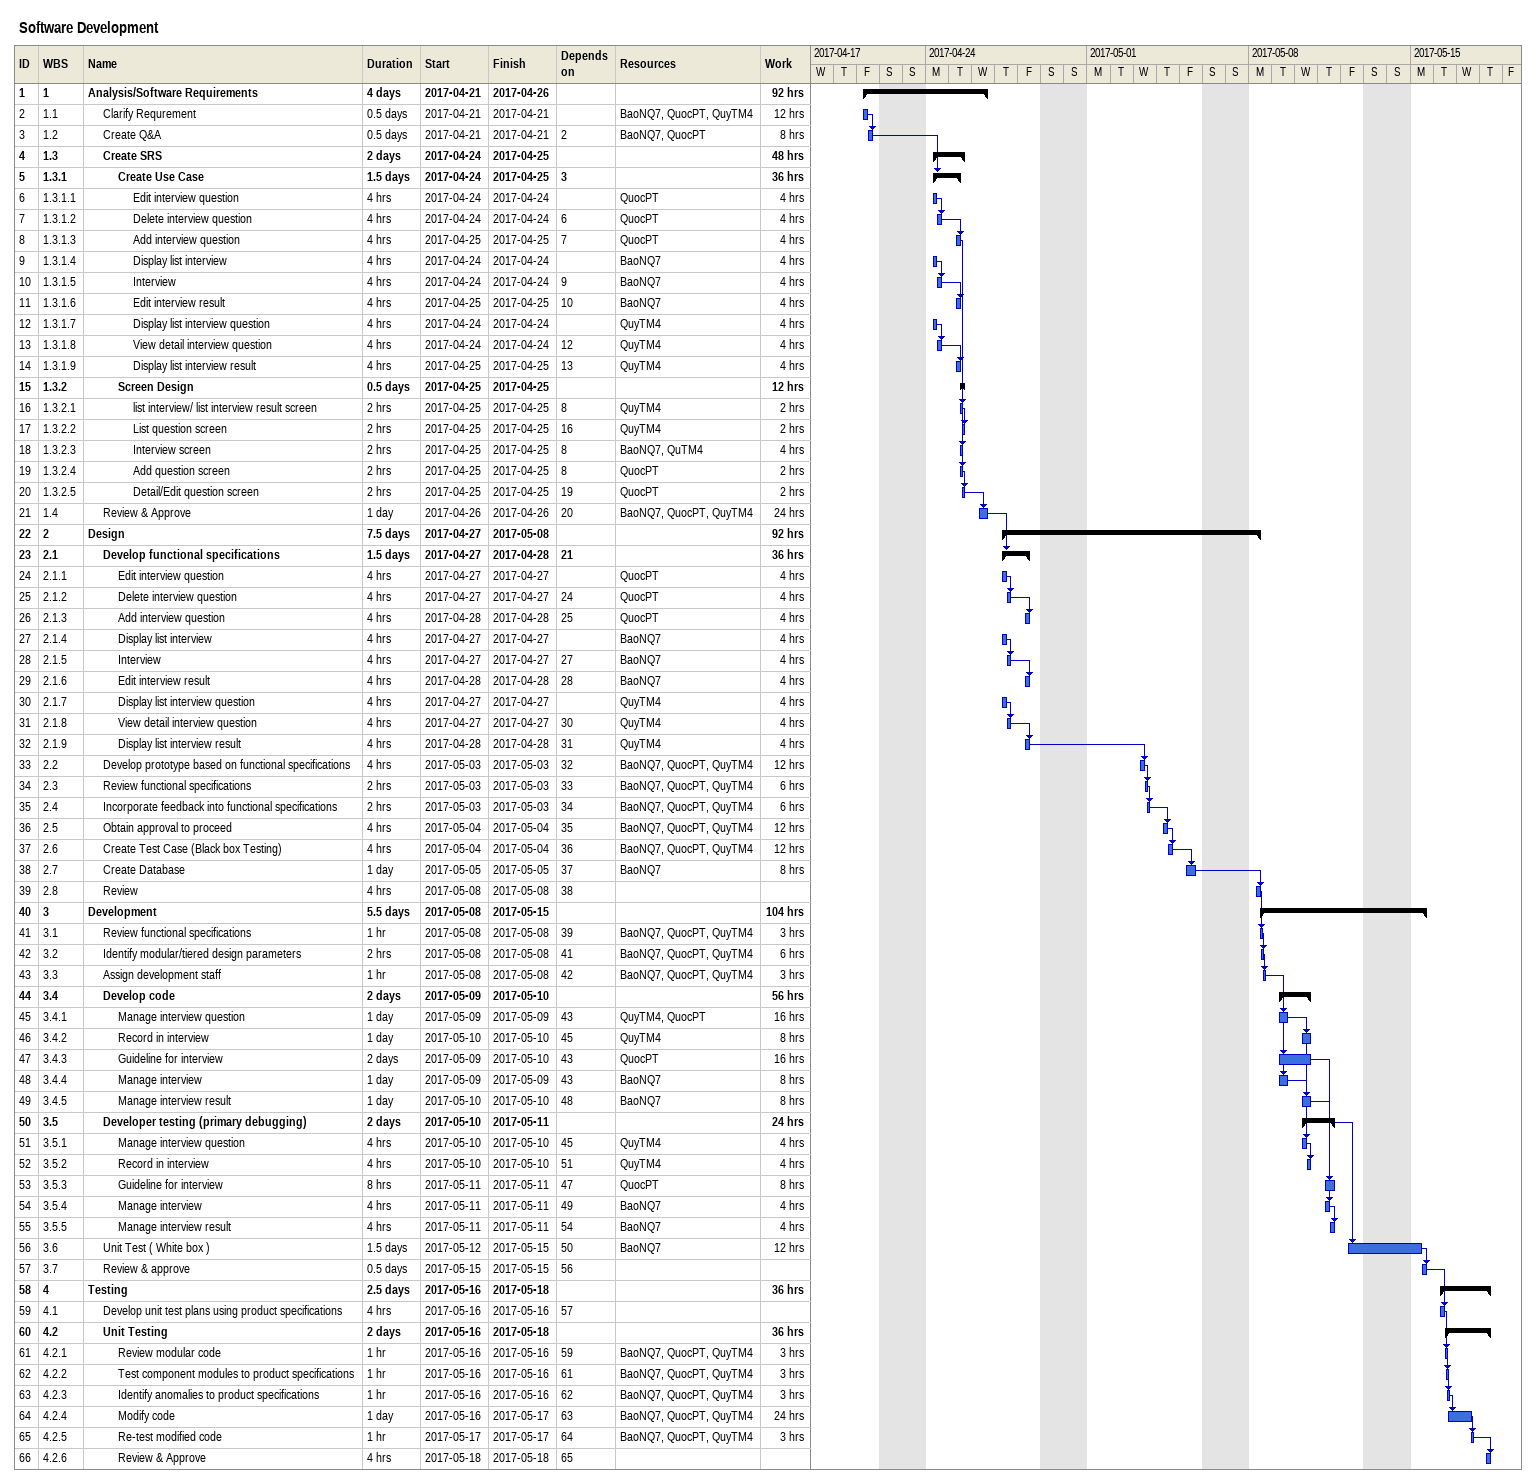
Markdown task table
Software Development

| ID | WBS | Task | Duration | Start | Finish | Predecessors | Resources | Work (h) |
|---|---|---|---|---|---|---|---|---|
| 1 | 1 | **Analysis/Software Requirements** | 4d | 2017-04-21 | 2017-04-26 |  |  | 92 |
| 2 | 1.1 | Clarify Requrement | 0.5d | 2017-04-21 | 2017-04-21 |  | BaoNQ7, QuocPT, QuyTM4 | 12 |
| 3 | 1.2 | Create Q&A | 0.5d | 2017-04-21 | 2017-04-21 | 2 | BaoNQ7, QuocPT | 8 |
| 4 | 1.3 | **Create SRS** | 2d | 2017-04-24 | 2017-04-25 |  |  | 48 |
| 5 | 1.3.1 | **Create Use Case** | 1.5d | 2017-04-24 | 2017-04-25 | 3 |  | 36 |
| 6 | 1.3.1.1 | Edit interview question | 4h | 2017-04-24 | 2017-04-24 |  | QuocPT | 4 |
| 7 | 1.3.1.2 | Delete interview question | 4h | 2017-04-24 | 2017-04-24 | 6 | QuocPT | 4 |
| 8 | 1.3.1.3 | Add interview question | 4h | 2017-04-25 | 2017-04-25 | 7 | QuocPT | 4 |
| 9 | 1.3.1.4 | Display list interview | 4h | 2017-04-24 | 2017-04-24 |  | BaoNQ7 | 4 |
| 10 | 1.3.1.5 | Interview | 4h | 2017-04-24 | 2017-04-24 | 9 | BaoNQ7 | 4 |
| 11 | 1.3.1.6 | Edit interview result | 4h | 2017-04-25 | 2017-04-25 | 10 | BaoNQ7 | 4 |
| 12 | 1.3.1.7 | Display list interview question | 4h | 2017-04-24 | 2017-04-24 |  | QuyTM4 | 4 |
| 13 | 1.3.1.8 | View detail interview question | 4h | 2017-04-24 | 2017-04-24 | 12 | QuyTM4 | 4 |
| 14 | 1.3.1.9 | Display list interview result | 4h | 2017-04-25 | 2017-04-25 | 13 | QuyTM4 | 4 |
| 15 | 1.3.2 | **Screen Design** | 0.5d | 2017-04-25 | 2017-04-25 |  |  | 12 |
| 16 | 1.3.2.1 | list interview/ list interview result screen | 2h | 2017-04-25 | 2017-04-25 | 8 | QuyTM4 | 2 |
| 17 | 1.3.2.2 | List question screen | 2h | 2017-04-25 | 2017-04-25 | 16 | QuyTM4 | 2 |
| 18 | 1.3.2.3 | Interview screen | 2h | 2017-04-25 | 2017-04-25 | 8 | BaoNQ7, QuTM4 | 4 |
| 19 | 1.3.2.4 | Add question screen | 2h | 2017-04-25 | 2017-04-25 | 8 | QuocPT | 2 |
| 20 | 1.3.2.5 | Detail/Edit question screen | 2h | 2017-04-25 | 2017-04-25 | 19 | QuocPT | 2 |
| 21 | 1.4 | Review & Approve | 1d | 2017-04-26 | 2017-04-26 | 20 | BaoNQ7, QuocPT, QuyTM4 | 24 |
| 22 | 2 | **Design** | 7.5d | 2017-04-27 | 2017-05-08 |  |  | 92 |
| 23 | 2.1 | **Develop functional specifications** | 1.5d | 2017-04-27 | 2017-04-28 | 21 |  | 36 |
| 24 | 2.1.1 | Edit interview question | 4h | 2017-04-27 | 2017-04-27 |  | QuocPT | 4 |
| 25 | 2.1.2 | Delete interview question | 4h | 2017-04-27 | 2017-04-27 | 24 | QuocPT | 4 |
| 26 | 2.1.3 | Add interview question | 4h | 2017-04-28 | 2017-04-28 | 25 | QuocPT | 4 |
| 27 | 2.1.4 | Display list interview | 4h | 2017-04-27 | 2017-04-27 |  | BaoNQ7 | 4 |
| 28 | 2.1.5 | Interview | 4h | 2017-04-27 | 2017-04-27 | 27 | BaoNQ7 | 4 |
| 29 | 2.1.6 | Edit interview result | 4h | 2017-04-28 | 2017-04-28 | 28 | BaoNQ7 | 4 |
| 30 | 2.1.7 | Display list interview question | 4h | 2017-04-27 | 2017-04-27 |  | QuyTM4 | 4 |
| 31 | 2.1.8 | View detail interview question | 4h | 2017-04-27 | 2017-04-27 | 30 | QuyTM4 | 4 |
| 32 | 2.1.9 | Display list interview result | 4h | 2017-04-28 | 2017-04-28 | 31 | QuyTM4 | 4 |
| 33 | 2.2 | Develop prototype based on functional specifications | 4h | 2017-05-03 | 2017-05-03 | 32 | BaoNQ7, QuocPT, QuyTM4 | 12 |
| 34 | 2.3 | Review functional specifications | 2h | 2017-05-03 | 2017-05-03 | 33 | BaoNQ7, QuocPT, QuyTM4 | 6 |
| 35 | 2.4 | Incorporate feedback into functional specifications | 2h | 2017-05-03 | 2017-05-03 | 34 | BaoNQ7, QuocPT, QuyTM4 | 6 |
| 36 | 2.5 | Obtain approval to proceed | 4h | 2017-05-04 | 2017-05-04 | 35 | BaoNQ7, QuocPT, QuyTM4 | 12 |
| 37 | 2.6 | Create Test Case (Black box Testing) | 4h | 2017-05-04 | 2017-05-04 | 36 | BaoNQ7, QuocPT, QuyTM4 | 12 |
| 38 | 2.7 | Create Database | 1d | 2017-05-05 | 2017-05-05 | 37 | BaoNQ7 | 8 |
| 39 | 2.8 | Review | 4h | 2017-05-08 | 2017-05-08 | 38 |  |  |
| 40 | 3 | **Development** | 5.5d | 2017-05-08 | 2017-05-15 |  |  | 104 |
| 41 | 3.1 | Review functional specifications | 1h | 2017-05-08 | 2017-05-08 | 39 | BaoNQ7, QuocPT, QuyTM4 | 3 |
| 42 | 3.2 | Identify modular/tiered design parameters | 2h | 2017-05-08 | 2017-05-08 | 41 | BaoNQ7, QuocPT, QuyTM4 | 6 |
| 43 | 3.3 | Assign development staff | 1h | 2017-05-08 | 2017-05-08 | 42 | BaoNQ7, QuocPT, QuyTM4 | 3 |
| 44 | 3.4 | **Develop code** | 2d | 2017-05-09 | 2017-05-10 |  |  | 56 |
| 45 | 3.4.1 | Manage interview question | 1d | 2017-05-09 | 2017-05-09 | 43 | QuyTM4, QuocPT | 16 |
| 46 | 3.4.2 | Record in interview | 1d | 2017-05-10 | 2017-05-10 | 45 | QuyTM4 | 8 |
| 47 | 3.4.3 | Guideline for interview | 2d | 2017-05-09 | 2017-05-10 | 43 | QuocPT | 16 |
| 48 | 3.4.4 | Manage interview | 1d | 2017-05-09 | 2017-05-09 | 43 | BaoNQ7 | 8 |
| 49 | 3.4.5 | Manage interview result | 1d | 2017-05-10 | 2017-05-10 | 48 | BaoNQ7 | 8 |
| 50 | 3.5 | **Developer testing (primary debugging)** | 2d | 2017-05-10 | 2017-05-11 |  |  | 24 |
| 51 | 3.5.1 | Manage interview question | 4h | 2017-05-10 | 2017-05-10 | 45 | QuyTM4 | 4 |
| 52 | 3.5.2 | Record in interview | 4h | 2017-05-10 | 2017-05-10 | 51 | QuyTM4 | 4 |
| 53 | 3.5.3 | Guideline for interview | 8h | 2017-05-11 | 2017-05-11 | 47 | QuocPT | 8 |
| 54 | 3.5.4 | Manage interview | 4h | 2017-05-11 | 2017-05-11 | 49 | BaoNQ7 | 4 |
| 55 | 3.5.5 | Manage interview result | 4h | 2017-05-11 | 2017-05-11 | 54 | BaoNQ7 | 4 |
| 56 | 3.6 | Unit Test ( White box ) | 1.5d | 2017-05-12 | 2017-05-15 | 50 | BaoNQ7 | 12 |
| 57 | 3.7 | Review & approve | 0.5d | 2017-05-15 | 2017-05-15 | 56 |  |  |
| 58 | 4 | **Testing** | 2.5d | 2017-05-16 | 2017-05-18 |  |  | 36 |
| 59 | 4.1 | Develop unit test plans using product specifications | 4h | 2017-05-16 | 2017-05-16 | 57 |  |  |
| 60 | 4.2 | **Unit Testing** | 2d | 2017-05-16 | 2017-05-18 |  |  | 36 |
| 61 | 4.2.1 | Review modular code | 1h | 2017-05-16 | 2017-05-16 | 59 | BaoNQ7, QuocPT, QuyTM4 | 3 |
| 62 | 4.2.2 | Test component modules to product specifications | 1h | 2017-05-16 | 2017-05-16 | 61 | BaoNQ7, QuocPT, QuyTM4 | 3 |
| 63 | 4.2.3 | Identify anomalies to product specifications | 1h | 2017-05-16 | 2017-05-16 | 62 | BaoNQ7, QuocPT, QuyTM4 | 3 |
| 64 | 4.2.4 | Modify code | 1d | 2017-05-16 | 2017-05-17 | 63 | BaoNQ7, QuocPT, QuyTM4 | 24 |
| 65 | 4.2.5 | Re-test modified code | 1h | 2017-05-17 | 2017-05-17 | 64 | BaoNQ7, QuocPT, QuyTM4 | 3 |
| 66 | 4.2.6 | Review & Approve | 4h | 2017-05-18 | 2017-05-18 | 65 |  |  |
